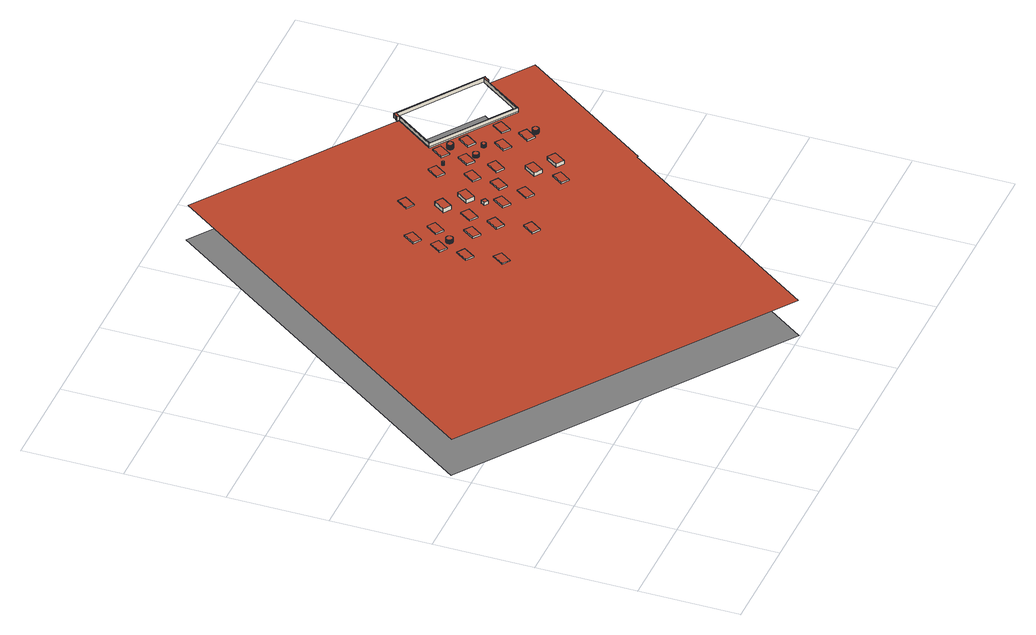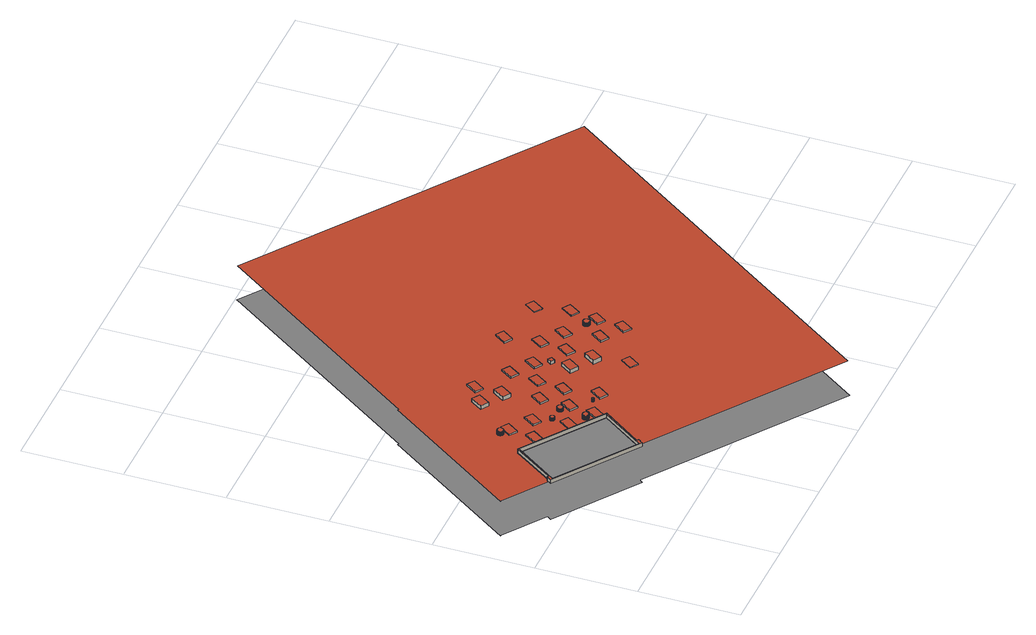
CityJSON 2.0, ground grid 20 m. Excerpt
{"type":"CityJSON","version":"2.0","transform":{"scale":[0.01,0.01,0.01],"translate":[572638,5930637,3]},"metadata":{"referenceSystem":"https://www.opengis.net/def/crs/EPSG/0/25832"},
"CityObjects":{
"building1":{"type":"Building","attributes":{"Grundfläche 2D":"6602.493035","Grundhöhe NN":"3.817"},"children":["building1-1","building1-2","building1-3","building1-4","building1-5","building1-6","building1-7","building1-8","building1-9","building1-10","building1-11","building1-12","building1-13","building1-14","building1-15","building1-16","building1-17","building1-18","building1-19","building1-20","building1-21","building1-22","building1-23","building1-24","building1-25","building1-26","building1-27","building1-28","building1-29","building1-30","building1-31","building1-32","building1-33","building1-34","building1-35","building1-36"],"geometry":[{"type":"MultiSurface","lod":"3","boundaries":[[[0,1,2,3,4,5,6,7,8,9,10,11,12,13,14]],[[15,16,17,18,19,20,21,22,23,24,25,26,27,28,29]],[[30,21,20,31]]],"semantics":{"surfaces":[{"type":"GroundSurface"},{"type":"RoofSurface"},{"type":"WallSurface"}],"values":[0,1,2]}}]},
"building1-1":{"type":"BuildingInstallation","parents":["building1"],"geometry":[{"type":"MultiSurface","lod":"3","boundaries":[[[32,33,34,35]],[[35,34,36,37]],[[32,35,37,38]],[[33,32,38,39]],[[34,33,39,36]]],"semantics":{"surfaces":[{"type":"RoofSurface"},{"type":"WallSurface"}],"values":[0,1,1,1,1]}}]},
"building1-2":{"type":"BuildingInstallation","parents":["building1"],"geometry":[{"type":"MultiSurface","lod":"3","boundaries":[[[40,41,42,43]],[[43,42,44,45]],[[40,43,45,46]],[[41,40,46,47]],[[42,41,47,44]]],"semantics":{"surfaces":[{"type":"RoofSurface"},{"type":"WallSurface"}],"values":[0,1,1,1,1]}}]},
"building1-3":{"type":"BuildingInstallation","parents":["building1"],"geometry":[{"type":"MultiSurface","lod":"3","boundaries":[[[48,49,50,51]],[[51,50,52,53]],[[48,51,53,54]],[[49,48,54,55]],[[50,49,55,52]]],"semantics":{"surfaces":[{"type":"RoofSurface"},{"type":"WallSurface"}],"values":[0,1,1,1,1]}}]},
"building1-4":{"type":"BuildingInstallation","parents":["building1"],"geometry":[{"type":"MultiSurface","lod":"3","boundaries":[[[56,57,58,59,60,61,62,63,64,65,66,67,68,69,70,71,72,73,74,75,76,77,78,79,80,81,82,83,84,85,86,87,88,89,90,91,92,93,94,95,96,97,98,99,100,101,102,103]],[[60,59,104,105]],[[61,60,105,106]],[[56,103,107,108]],[[57,56,108,109]],[[58,57,109,110]],[[59,58,110,104]],[[62,61,106,111]],[[63,62,111,112]],[[64,63,112,113]],[[65,64,113,114]],[[66,65,114,115]],[[67,66,115,116]],[[68,67,116,117]],[[69,68,117,118]],[[70,69,118,119]],[[71,70,119,120]],[[72,71,120,121]],[[73,72,121,122]],[[74,73,122,123]],[[75,74,123,124]],[[76,75,124,125]],[[77,76,125,126]],[[78,77,126,127]],[[79,78,127,128]],[[80,79,128,129]],[[81,80,129,130]],[[82,81,130,131]],[[83,82,131,132]],[[84,83,132,133]],[[85,84,133,134]],[[86,85,134,135]],[[87,86,135,136]],[[88,87,136,137]],[[89,88,137,138]],[[90,89,138,139]],[[91,90,139,140]],[[92,91,140,141]],[[93,92,141,142]],[[94,93,142,143]],[[95,94,143,144]],[[96,95,144,145]],[[97,96,145,146]],[[98,97,146,147]],[[99,98,147,148]],[[100,99,148,149]],[[101,100,149,150]],[[102,101,150,151]],[[103,102,151,107]]],"semantics":{"surfaces":[{"type":"RoofSurface"},{"type":"WallSurface"}],"values":[0,1,1,1,1,1,1,1,1,1,1,1,1,1,1,1,1,1,1,1,1,1,1,1,1,1,1,1,1,1,1,1,1,1,1,1,1,1,1,1,1,1,1,1,1,1,1,1,1]}}]},
"building1-5":{"type":"BuildingInstallation","parents":["building1"],"geometry":[{"type":"MultiSurface","lod":"3","boundaries":[[[152,153,154,155]],[[155,154,156,157]],[[157,158,152,155]],[[158,159,153,152]],[[154,153,159,156]]],"semantics":{"surfaces":[{"type":"RoofSurface"},{"type":"WallSurface"}],"values":[0,1,1,1,1]}}]},
"building1-6":{"type":"BuildingInstallation","parents":["building1"],"geometry":[{"type":"MultiSurface","lod":"3","boundaries":[[[160,161,162,163]],[[163,162,164,165]],[[160,163,165,166]],[[161,160,166,167]],[[162,161,167,164]]],"semantics":{"surfaces":[{"type":"RoofSurface"},{"type":"WallSurface"}],"values":[0,1,1,1,1]}}]},
"building1-7":{"type":"BuildingInstallation","parents":["building1"],"geometry":[{"type":"MultiSurface","lod":"3","boundaries":[[[168,169,170,171]],[[171,170,172,173]],[[168,171,173,174]],[[169,168,174,175]],[[170,169,175,172]]],"semantics":{"surfaces":[{"type":"RoofSurface"},{"type":"WallSurface"}],"values":[0,1,1,1,1]}}]},
"building1-8":{"type":"BuildingInstallation","parents":["building1"],"geometry":[{"type":"MultiSurface","lod":"3","boundaries":[[[176,177,178,179]],[[179,178,180,181]],[[176,179,181,182]],[[177,176,182,183]],[[178,177,183,180]]],"semantics":{"surfaces":[{"type":"RoofSurface"},{"type":"WallSurface"}],"values":[0,1,1,1,1]}}]},
"building1-9":{"type":"BuildingInstallation","parents":["building1"],"geometry":[{"type":"MultiSurface","lod":"3","boundaries":[[[184,185,186,187]],[[188,189,187,186]],[[184,187,189,190]],[[185,184,190,191]],[[186,185,191,188]]],"semantics":{"surfaces":[{"type":"RoofSurface"},{"type":"WallSurface"}],"values":[0,1,1,1,1]}}]},
"building1-10":{"type":"BuildingInstallation","parents":["building1"],"geometry":[{"type":"MultiSurface","lod":"3","boundaries":[[[192,193,194,195]],[[195,194,196,197]],[[192,195,197,198]],[[193,192,198,199]],[[194,193,199,196]]],"semantics":{"surfaces":[{"type":"RoofSurface"},{"type":"WallSurface"}],"values":[0,1,1,1,1]}}]},
"building1-11":{"type":"BuildingInstallation","parents":["building1"],"geometry":[{"type":"MultiSurface","lod":"3","boundaries":[[[200,201,202,203]],[[203,202,204,205]],[[200,203,205,206]],[[201,200,206,207]],[[202,201,207,204]]],"semantics":{"surfaces":[{"type":"RoofSurface"},{"type":"WallSurface"}],"values":[0,1,1,1,1]}}]},
"building1-12":{"type":"BuildingInstallation","parents":["building1"],"geometry":[{"type":"MultiSurface","lod":"3","boundaries":[[[208,209,210,211]],[[211,210,212,213]],[[208,211,213,214]],[[209,208,214,215]],[[210,209,215,212]]],"semantics":{"surfaces":[{"type":"RoofSurface"},{"type":"WallSurface"}],"values":[0,1,1,1,1]}}]},
"building1-13":{"type":"BuildingInstallation","parents":["building1"],"geometry":[{"type":"MultiSurface","lod":"3","boundaries":[[[216,217,218,219]],[[219,218,220,221]],[[216,219,221,222]],[[217,216,222,223]],[[218,217,223,220]]],"semantics":{"surfaces":[{"type":"RoofSurface"},{"type":"WallSurface"}],"values":[0,1,1,1,1]}}]},
"building1-14":{"type":"BuildingInstallation","parents":["building1"],"geometry":[{"type":"MultiSurface","lod":"3","boundaries":[[[224,225,226,227]],[[227,226,228,229]],[[224,227,229,230]],[[225,224,230,231]],[[226,225,231,228]]],"semantics":{"surfaces":[{"type":"RoofSurface"},{"type":"WallSurface"}],"values":[0,1,1,1,1]}}]},
"building1-15":{"type":"BuildingInstallation","parents":["building1"],"geometry":[{"type":"MultiSurface","lod":"3","boundaries":[[[232,233,234,235]],[[235,234,236,237]],[[232,235,237,238]],[[238,239,233,232]],[[234,233,239,236]]],"semantics":{"surfaces":[{"type":"RoofSurface"},{"type":"WallSurface"}],"values":[0,1,1,1,1]}}]},
"building1-16":{"type":"BuildingInstallation","parents":["building1"],"geometry":[{"type":"MultiSurface","lod":"3","boundaries":[[[240,241,242,243]],[[243,242,244,245]],[[240,243,245,246]],[[241,240,246,247]],[[242,241,247,244]]],"semantics":{"surfaces":[{"type":"RoofSurface"},{"type":"WallSurface"}],"values":[0,1,1,1,1]}}]},
"building1-17":{"type":"BuildingInstallation","parents":["building1"],"geometry":[{"type":"MultiSurface","lod":"3","boundaries":[[[248,249,250,251]],[[251,250,252,253]],[[248,251,253,254]],[[249,248,254,255]],[[250,249,255,252]]],"semantics":{"surfaces":[{"type":"RoofSurface"},{"type":"WallSurface"}],"values":[0,1,1,1,1]}}]},
"building1-18":{"type":"BuildingInstallation","parents":["building1"],"geometry":[{"type":"MultiSurface","lod":"3","boundaries":[[[256,257,258,259]],[[259,258,260,261]],[[256,259,261,262]],[[257,256,262,263]],[[258,257,263,260]]],"semantics":{"surfaces":[{"type":"RoofSurface"},{"type":"WallSurface"}],"values":[0,1,1,1,1]}}]},
"building1-19":{"type":"BuildingInstallation","parents":["building1"],"geometry":[{"type":"MultiSurface","lod":"3","boundaries":[[[264,265,266,267]],[[267,266,268,269]],[[264,267,269,270]],[[265,264,270,271]],[[266,265,271,268]]],"semantics":{"surfaces":[{"type":"RoofSurface"},{"type":"WallSurface"}],"values":[0,1,1,1,1]}}]},
"building1-20":{"type":"BuildingInstallation","parents":["building1"],"geometry":[{"type":"MultiSurface","lod":"3","boundaries":[[[272,273,274,275]],[[275,274,276,277]],[[272,275,277,278]],[[273,272,278,279]],[[274,273,279,276]]],"semantics":{"surfaces":[{"type":"RoofSurface"},{"type":"WallSurface"}],"values":[0,1,1,1,1]}}]},
"building1-21":{"type":"BuildingInstallation","parents":["building1"],"geometry":[{"type":"MultiSurface","lod":"3","boundaries":[[[280,281,282,283]],[[283,282,284,285]],[[280,283,285,286]],[[281,280,286,287]],[[282,281,287,284]]],"semantics":{"surfaces":[{"type":"RoofSurface"},{"type":"WallSurface"}],"values":[0,1,1,1,1]}}]},
"building1-22":{"type":"BuildingInstallation","parents":["building1"],"geometry":[{"type":"MultiSurface","lod":"3","boundaries":[[[288,289,290,291]],[[291,290,292,293]],[[288,291,293,294]],[[289,288,294,295]],[[290,289,295,292]]],"semantics":{"surfaces":[{"type":"RoofSurface"},{"type":"WallSurface"}],"values":[0,1,1,1,1]}}]},
"building1-23":{"type":"BuildingInstallation","parents":["building1"],"geometry":[{"type":"MultiSurface","lod":"3","boundaries":[[[296,297,298,299,300,301,302,303,304,305,306,307,308,309,310,311,312,313,314,315,316,317,318,319,320,321,322,323,324,325,326,327,328,329,330,331]],[[332,333,311,310]],[[333,334,312,311]],[[334,335,313,312]],[[335,336,314,313]],[[337,338,299,298]],[[338,339,300,299]],[[339,340,301,300]],[[340,341,302,301]],[[341,342,303,302]],[[342,343,304,303]],[[343,344,305,304]],[[344,345,306,305]],[[345,346,307,306]],[[346,347,308,307]],[[309,308,347,348]],[[310,309,348,332]],[[349,337,298,297]],[[336,350,315,314]],[[350,351,316,315]],[[351,352,317,316]],[[352,353,318,317]],[[353,354,319,318]],[[354,355,320,319]],[[355,356,321,320]],[[356,357,322,321]],[[357,358,323,322]],[[324,323,358,359]],[[325,324,359,360]],[[360,361,326,325]],[[361,362,327,326]],[[362,363,328,327]],[[363,364,329,328]],[[364,365,330,329]],[[365,366,331,330]],[[366,367,296,331]],[[367,349,297,296]]],"semantics":{"surfaces":[{"type":"RoofSurface"},{"type":"WallSurface"}],"values":[0,1,1,1,1,1,1,1,1,1,1,1,1,1,1,1,1,1,1,1,1,1,1,1,1,1,1,1,1,1,1,1,1,1,1,1,1]}}]},
"building1-24":{"type":"BuildingInstallation","parents":["building1"],"geometry":[{"type":"MultiSurface","lod":"3","boundaries":[[[368,369,370,371]],[[372,373,369,368]],[[373,374,370,369]],[[374,375,371,370]],[[375,372,368,371]]],"semantics":{"surfaces":[{"type":"RoofSurface"},{"type":"WallSurface"}],"values":[0,1,1,1,1]}}]},
"building1-25":{"type":"BuildingInstallation","parents":["building1"],"geometry":[{"type":"MultiSurface","lod":"3","boundaries":[[[376,377,378,379]],[[379,378,380,381]],[[376,379,381,382]],[[377,376,382,383]],[[378,377,383,380]]],"semantics":{"surfaces":[{"type":"RoofSurface"},{"type":"WallSurface"}],"values":[0,1,1,1,1]}}]},
"building1-26":{"type":"BuildingInstallation","parents":["building1"],"geometry":[{"type":"MultiSurface","lod":"3","boundaries":[[[384,385,386,387,388,389,390,391,392,393,394,395,396,397,398,399,400,401,402,403,404,405,406,407,408,409,410,411,412,413,414,415,416,417,418,419,420,421,422,423,424,425,426,427,428,429,430,431]],[[387,386,432,433]],[[388,387,433,434]],[[431,430,435,436]],[[384,431,436,437]],[[385,384,437,438]],[[386,385,438,432]],[[389,388,434,439]],[[390,389,439,440]],[[391,390,440,441]],[[392,391,441,442]],[[393,392,442,443]],[[394,393,443,444]],[[395,394,444,445]],[[396,395,445,446]],[[397,396,446,447]],[[398,397,447,448]],[[399,398,448,449]],[[400,399,449,450]],[[401,400,450,451]],[[402,401,451,452]],[[403,402,452,453]],[[404,403,453,454]],[[405,404,454,455]],[[406,405,455,456]],[[407,406,456,457]],[[408,407,457,458]],[[409,408,458,459]],[[410,409,459,460]],[[411,410,460,461]],[[412,411,461,462]],[[413,412,462,463]],[[414,413,463,464]],[[415,414,464,465]],[[416,415,465,466]],[[417,416,466,467]],[[418,417,467,468]],[[419,418,468,469]],[[420,419,469,470]],[[421,420,470,471]],[[422,421,471,472]],[[423,422,472,473]],[[424,423,473,474]],[[425,424,474,475]],[[426,425,475,476]],[[427,426,476,477]],[[428,427,477,478]],[[429,428,478,479]],[[430,429,479,435]]],"semantics":{"surfaces":[{"type":"RoofSurface"},{"type":"WallSurface"}],"values":[0,1,1,1,1,1,1,1,1,1,1,1,1,1,1,1,1,1,1,1,1,1,1,1,1,1,1,1,1,1,1,1,1,1,1,1,1,1,1,1,1,1,1,1,1,1,1,1,1]}}]},
"building1-27":{"type":"BuildingInstallation","parents":["building1"],"geometry":[{"type":"MultiSurface","lod":"3","boundaries":[[[480,481,482,483]],[[484,485,481,480]],[[482,481,485,486]],[[486,487,483,482]],[[487,484,480,483]]],"semantics":{"surfaces":[{"type":"RoofSurface"},{"type":"WallSurface"}],"values":[0,1,1,1,1]}}]},
"building1-28":{"type":"BuildingInstallation","parents":["building1"],"geometry":[{"type":"MultiSurface","lod":"3","boundaries":[[[488,489,490,491,492,493,494,495,496,497,498,499,500,501,502,503,504,505,506,507,508,509,510,511,512,513,514,515,516,517,518,519,520,521,522,523,524,525,526,527,528,529,530,531,532,533,534,535]],[[536,537,497,496]],[[537,538,498,497]],[[539,540,493,492]],[[540,541,494,493]],[[541,542,495,494]],[[542,536,496,495]],[[538,543,499,498]],[[543,544,500,499]],[[544,545,501,500]],[[545,546,502,501]],[[546,547,503,502]],[[547,548,504,503]],[[548,549,505,504]],[[549,550,506,505]],[[550,551,507,506]],[[551,552,508,507]],[[552,553,509,508]],[[553,554,510,509]],[[554,555,511,510]],[[555,556,512,511]],[[556,557,513,512]],[[557,558,514,513]],[[558,559,515,514]],[[559,560,516,515]],[[560,561,517,516]],[[561,562,518,517]],[[562,563,519,518]],[[563,564,520,519]],[[521,520,564,565]],[[565,566,522,521]],[[566,567,523,522]],[[567,568,524,523]],[[568,569,525,524]],[[569,570,526,525]],[[570,571,527,526]],[[571,572,528,527]],[[572,573,529,528]],[[573,574,530,529]],[[574,575,531,530]],[[575,576,532,531]],[[576,577,533,532]],[[577,578,534,533]],[[535,534,578,579]],[[579,580,488,535]],[[580,581,489,488]],[[581,582,490,489]],[[582,583,491,490]],[[583,539,492,491]]],"semantics":{"surfaces":[{"type":"RoofSurface"},{"type":"WallSurface"}],"values":[0,1,1,1,1,1,1,1,1,1,1,1,1,1,1,1,1,1,1,1,1,1,1,1,1,1,1,1,1,1,1,1,1,1,1,1,1,1,1,1,1,1,1,1,1,1,1,1,1]}}]},
"building1-29":{"type":"BuildingInstallation","parents":["building1"],"geometry":[{"type":"MultiSurface","lod":"3","boundaries":[[[584,585,586,587,588,589,590,591,592,593,594,595,596,597,598,599,600,601,602,603,604,605,606,607,608,609,610,611,612,613,614,615,616,617,618,619,620,621,622,623,624,625,626,627,628,629,630,631]],[[589,588,632,633]],[[590,589,633,634]],[[591,590,634,635]],[[585,584,636,637]],[[586,585,637,638]],[[587,586,638,639]],[[588,587,639,632]],[[592,591,635,640]],[[593,592,640,641]],[[594,593,641,642]],[[595,594,642,643]],[[596,595,643,644]],[[597,596,644,645]],[[598,597,645,646]],[[599,598,646,647]],[[600,599,647,648]],[[601,600,648,649]],[[602,601,649,650]],[[603,602,650,651]],[[604,603,651,652]],[[605,604,652,653]],[[606,605,653,654]],[[607,606,654,655]],[[608,607,655,656]],[[609,608,656,657]],[[610,609,657,658]],[[611,610,658,659]],[[612,611,659,660]],[[613,612,660,661]],[[614,613,661,662]],[[615,614,662,663]],[[616,615,663,664]],[[617,616,664,665]],[[618,617,665,666]],[[619,618,666,667]],[[620,619,667,668]],[[621,620,668,669]],[[622,621,669,670]],[[623,622,670,671]],[[624,623,671,672]],[[625,624,672,673]],[[626,625,673,674]],[[627,626,674,675]],[[628,627,675,676]],[[629,628,676,677]],[[630,629,677,678]],[[631,630,678,679]],[[584,631,679,636]]],"semantics":{"surfaces":[{"type":"RoofSurface"},{"type":"WallSurface"}],"values":[0,1,1,1,1,1,1,1,1,1,1,1,1,1,1,1,1,1,1,1,1,1,1,1,1,1,1,1,1,1,1,1,1,1,1,1,1,1,1,1,1,1,1,1,1,1,1,1,1]}}]},
"building1-30":{"type":"BuildingInstallation","parents":["building1"],"geometry":[{"type":"MultiSurface","lod":"3","boundaries":[[[680,681,682,683]],[[683,682,684,685]],[[680,683,685,686]],[[681,680,686,687]],[[682,681,687,684]]],"semantics":{"surfaces":[{"type":"RoofSurface"},{"type":"WallSurface"}],"values":[0,1,1,1,1]}}]},
"building1-31":{"type":"BuildingInstallation","parents":["building1"],"geometry":[{"type":"MultiSurface","lod":"3","boundaries":[[[688,689,690,691]],[[691,690,692,693]],[[688,691,693,694]],[[689,688,694,695]],[[690,689,695,692]]],"semantics":{"surfaces":[{"type":"RoofSurface"},{"type":"WallSurface"}],"values":[0,1,1,1,1]}}]},
"building1-32":{"type":"BuildingInstallation","parents":["building1"],"geometry":[{"type":"MultiSurface","lod":"3","boundaries":[[[696,697,698,699]],[[700,701,697,696]],[[701,702,698,697]],[[702,703,699,698]],[[703,700,696,699]]],"semantics":{"surfaces":[{"type":"RoofSurface"},{"type":"WallSurface"}],"values":[0,1,1,1,1]}}]},
"building1-33":{"type":"BuildingInstallation","parents":["building1"],"geometry":[{"type":"MultiSurface","lod":"3","boundaries":[[[704,705,706,707]],[[708,709,704,707]],[[30,31,706,705]]],"semantics":{"surfaces":[{"type":"RoofSurface"},{"type":"WallSurface"}],"values":[0,1,1]}}]},
"building1-34":{"type":"BuildingInstallation","parents":["building1"],"geometry":[{"type":"MultiSurface","lod":"3","boundaries":[[[710,711,712,713,714,715,716,717,718,719,720,721,722,723,724,725,726,727,728,729,730,731,732,733,734,735,736,737,738,739,740,741,742,743,744,745,746,747,748,749,750,751,752,753,754,755,756,757]],[[723,722,758,759]],[[724,723,759,760]],[[725,724,760,761]],[[726,725,761,762]],[[721,720,763,764]],[[722,721,764,758]],[[727,726,762,765]],[[728,727,765,766]],[[729,728,766,767]],[[730,729,767,768]],[[731,730,768,769]],[[732,731,769,770]],[[733,732,770,771]],[[734,733,771,772]],[[735,734,772,773]],[[736,735,773,774]],[[737,736,774,775]],[[738,737,775,776]],[[739,738,776,777]],[[740,739,777,778]],[[741,740,778,779]],[[742,741,779,780]],[[743,742,780,781]],[[744,743,781,782]],[[745,744,782,783]],[[746,745,783,784]],[[747,746,784,785]],[[748,747,785,786]],[[749,748,786,787]],[[750,749,787,788]],[[751,750,788,789]],[[752,751,789,790]],[[753,752,790,791]],[[754,753,791,792]],[[755,754,792,793]],[[756,755,793,794]],[[757,756,794,795]],[[710,757,795,796]],[[711,710,796,797]],[[712,711,797,798]],[[713,712,798,799]],[[714,713,799,800]],[[715,714,800,801]],[[716,715,801,802]],[[717,716,802,803]],[[718,717,803,804]],[[719,718,804,805]],[[720,719,805,763]]],"semantics":{"surfaces":[{"type":"RoofSurface"},{"type":"WallSurface"}],"values":[0,1,1,1,1,1,1,1,1,1,1,1,1,1,1,1,1,1,1,1,1,1,1,1,1,1,1,1,1,1,1,1,1,1,1,1,1,1,1,1,1,1,1,1,1,1,1,1,1]}}]},
"building1-35":{"type":"BuildingInstallation","parents":["building1"],"geometry":[{"type":"MultiSurface","lod":"3","boundaries":[[[806,807,808,809]],[[809,808,810,811]],[[806,809,811,812]],[[807,806,812,813]],[[808,807,813,810]]],"semantics":{"surfaces":[{"type":"RoofSurface"},{"type":"WallSurface"}],"values":[0,1,1,1,1]}}]},
"building1-36":{"type":"BuildingInstallation","parents":["building1"],"geometry":[{"type":"MultiSurface","lod":"3","boundaries":[[[814,815,816,817,818,819,820,821,822,705,704,823,824,707,706,825]],[[826,827,818,817]],[[819,818,827,828]],[[828,829,820,819]],[[829,830,821,820]],[[830,831,822,821]],[[831,30,705,822]],[[709,832,823,704]],[[824,823,832,833,834,835]],[[835,708,707,824]],[[31,836,825,706]],[[837,838,814,825,836]],[[839,816,815,814,838,840,841,842]],[[839,826,817,816]]],"semantics":{"surfaces":[{"type":"RoofSurface"},{"type":"WallSurface"}],"values":[0,1,1,1,1,1,1,1,1,1,1,1,1,1]}}]}
},
"vertices":[
[10502,7728,82],[10458,7666,82],[11303,7074,82],[11310,7068,82],[9381,4335,82],[9358,4351,82],[6324,53,82],[6313,36,82],[100,4411,82],[86,4421,82],[5062,11476,82],[8821,8831,82],[8828,8827,82],[8871,8896,82],[10514,7745,82],[11310,7068,866],[11303,7074,866],[10458,7666,866],[10443,7644,866],[10413,7666,866],[9844,6845,866],[8257,7970,866],[8830,8775,866],[8796,8799,866],[8807,8812,866],[5070,11438,866],[123,4429,866],[6324,53,866],[9358,4351,866],[9381,4335,866],[8257,7970,890],[9844,6845,890],
[5583,5699,886],[5427,5470,886],[5575,5370,886],[5731,5599,886],[5575,5370,866],[5731,5599,866],[5583,5699,866],[5427,5470,866],
[5455,6362,891],[5299,6133,891],[5446,6033,891],[5603,6262,891],[5446,6033,866],[5603,6262,866],[5455,6362,866],[5299,6133,866],
[5522,6898,891],[5366,6669,891],[5514,6568,891],[5670,6798,891],[5514,6568,866],[5670,6798,866],[5522,6898,866],[5366,6669,866],
[5767,6556,948],[5773,6561,948],[5779,6566,948],[5784,6571,948],[5788,6577,948],[5792,6584,948],[5795,6592,948],[5797,6600,948],[5798,6608,948],[5798,6618,948],[5797,6627,948],[5794,6636,948],[5790,6644,948],[5785,6652,948],[5779,6659,948],[5772,6665,948],[5765,6670,948],[5758,6673,948],[5750,6675,948],[5743,6677,948],[5736,6678,948],[5728,6678,948],[5720,6677,948],[5712,6674,948],[5704,6671,948],[5696,6666,948],[5689,6660,948],[5682,6654,948],[5677,6646,948],[5673,6638,948],[5670,6629,948],[5668,6620,948],[5668,6612,948],[5668,6603,948],[5670,6596,948],[5672,6589,948],[5675,6582,948],[5679,6576,948],[5684,6569,948],[5690,6563,948],[5697,6558,948],[5705,6553,948],[5714,6550,948],[5723,6548,948],[5732,6547,948],[5742,6547,948],[5751,6549,948],[5759,6552,948],[5784,6571,866],[5788,6577,866],[5792,6584,866],[5759,6552,866],[5767,6556,866],[5773,6561,866],[5779,6566,866],[5795,6592,866],[5797,6600,866],[5798,6608,866],[5798,6618,866],[5797,6627,866],[5794,6636,866],[5790,6644,866],[5785,6652,866],[5779,6659,866],[5772,6665,866],[5765,6670,866],[5758,6673,866],[5750,6675,866],[5743,6677,866],[5736,6678,866],[5728,6678,866],[5720,6677,866],[5712,6674,866],[5704,6671,866],[5696,6666,866],[5689,6660,866],[5682,6654,866],[5677,6646,866],[5673,6638,866],[5670,6629,866],[5668,6620,866],[5668,6612,866],[5668,6603,866],[5670,6596,866],[5672,6589,866],[5675,6582,866],[5679,6576,866],[5684,6569,866],[5690,6563,866],[5697,6558,866],[5705,6553,866],[5714,6550,866],[5723,6548,866],[5732,6547,866],[5742,6547,866],[5751,6549,866],
[5587,7433,898],[5431,7204,898],[5579,7103,898],[5735,7332,898],[5579,7103,866],[5735,7332,866],[5587,7433,866],[5431,7204,866],
[6127,6482,898],[5971,6253,898],[6119,6152,898],[6275,6381,898],[6119,6152,866],[6275,6381,866],[6127,6482,866],[5971,6253,866],
[6000,7149,898],[5844,6920,898],[5992,6819,898],[6148,7048,898],[5992,6819,866],[6148,7048,866],[6000,7149,866],[5844,6920,866],
[6649,5520,898],[6493,5291,898],[6641,5190,898],[6797,5420,898],[6641,5190,866],[6797,5420,866],[6649,5520,866],[6493,5291,866],
[6541,6185,898],[6385,5956,898],[6533,5855,898],[6689,6084,898],[6533,5855,866],[6689,6084,866],[6541,6185,866],[6385,5956,866],
[6602,6721,898],[6446,6491,898],[6594,6391,898],[6750,6620,898],[6594,6391,866],[6750,6620,866],[6602,6721,866],[6446,6491,866],
[6670,7259,951],[6515,7030,951],[6662,6930,951],[6818,7159,951],[6662,6930,866],[6818,7159,866],[6670,7259,866],[6515,7030,866],
[6540,7929,886],[6384,7700,886],[6532,7599,886],[6688,7828,886],[6532,7599,866],[6688,7828,866],[6540,7929,866],[6384,7700,866],
[7051,6364,937],[7102,6437,937],[7031,6485,937],[6981,6412,937],[7031,6485,866],[6981,6412,866],[7051,6364,866],[7102,6437,866],
[7188,6303,898],[7032,6074,898],[7180,5973,898],[7336,6203,898],[7180,5973,866],[7336,6203,866],[7188,6303,866],[7032,6074,866],
[7081,6968,951],[6926,6739,951],[7073,6638,951],[7229,6867,951],[7073,6638,866],[7229,6867,866],[7081,6968,866],[6926,6739,866],
[7608,6006,898],[7453,5777,898],[7600,5677,898],[7756,5906,898],[7600,5677,866],[7756,5906,866],[7608,6006,866],[7453,5777,866],
[7668,6555,898],[7512,6326,898],[7660,6225,898],[7816,6454,898],[7660,6225,866],[7816,6454,866],[7668,6555,866],[7512,6326,866],
[7730,7090,898],[7574,6861,898],[7722,6760,898],[7878,6989,898],[7722,6760,866],[7878,6989,866],[7730,7090,866],[7574,6861,866],
[8252,5567,898],[8096,5338,898],[8244,5237,898],[8400,5466,898],[8244,5237,866],[8400,5466,866],[8252,5567,866],[8096,5338,866],
[7624,7751,898],[7469,7522,898],[7617,7421,898],[7772,7650,898],[7617,7421,866],[7772,7650,866],[7624,7751,866],[7469,7522,866],
[8290,6112,951],[8134,5883,951],[8282,5782,951],[8438,6011,951],[8282,5782,866],[8438,6011,866],[8290,6112,866],[8134,5883,866],
[8151,6793,898],[7995,6564,898],[8143,6463,898],[8299,6692,898],[8143,6463,866],[8299,6692,866],[8151,6793,866],[7995,6564,866],
[7880,7532,934],[7885,7534,934],[7890,7537,934],[7893,7541,934],[7895,7546,934],[7896,7549,934],[7897,7552,934],[7897,7555,934],[7896,7558,934],[7895,7561,934],[7894,7564,934],[7892,7566,934],[7890,7569,934],[7886,7572,934],[7881,7574,934],[7876,7575,934],[7871,7575,934],[7868,7574,934],[7865,7573,934],[7862,7571,934],[7860,7569,934],[7858,7567,934],[7856,7564,934],[7855,7562,934],[7854,7559,934],[7853,7553,934],[7853,7548,934],[7855,7544,934],[7858,7539,934],[7860,7537,934],[7863,7535,934],[7865,7533,934],[7868,7532,934],[7871,7532,934],[7874,7531,934],[7878,7531,934],[7881,7574,866],[7876,7575,866],[7871,7575,866],[7868,7574,866],[7865,7573,866],[7890,7537,866],[7893,7541,866],[7895,7546,866],[7896,7549,866],[7897,7552,866],[7897,7555,866],[7896,7558,866],[7895,7561,866],[7894,7564,866],[7892,7566,866],[7890,7569,866],[7886,7572,866],[7885,7534,866],[7862,7571,866],[7860,7569,866],[7858,7567,866],[7856,7564,866],[7855,7562,866],[7854,7559,866],[7853,7553,866],[7853,7548,866],[7855,7544,866],[7858,7539,866],[7860,7537,866],[7863,7535,866],[7865,7533,866],[7868,7532,866],[7871,7532,866],[7874,7531,866],[7878,7531,866],[7880,7532,866],
[8154,7043,898],[8310,7272,898],[8162,7373,898],[8006,7144,898],[8154,7043,866],[8310,7272,866],[8162,7373,866],[8006,7144,866],
[8686,5834,951],[8530,5605,951],[8678,5505,951],[8834,5734,951],[8678,5505,866],[8834,5734,866],[8686,5834,866],[8530,5605,866],
[8371,7045,934],[8376,7050,934],[8381,7055,934],[8384,7061,934],[8388,7067,934],[8390,7074,934],[8392,7082,934],[8393,7090,934],[8392,7099,934],[8390,7107,934],[8388,7115,934],[8383,7123,934],[8378,7130,934],[8372,7136,934],[8366,7141,934],[8359,7145,934],[8352,7148,934],[8345,7150,934],[8339,7151,934],[8332,7152,934],[8325,7151,934],[8317,7150,934],[8310,7147,934],[8302,7144,934],[8295,7139,934],[8289,7134,934],[8283,7127,934],[8278,7120,934],[8275,7112,934],[8272,7104,934],[8271,7096,934],[8271,7088,934],[8272,7080,934],[8274,7073,934],[8276,7067,934],[8279,7061,934],[8283,7055,934],[8288,7049,934],[8294,7044,934],[8301,7039,934],[8308,7035,934],[8317,7032,934],[8325,7031,934],[8334,7030,934],[8342,7031,934],[8351,7033,934],[8358,7036,934],[8365,7040,934],[8381,7055,866],[8384,7061,866],[8388,7067,866],[8358,7036,866],[8365,7040,866],[8371,7045,866],[8376,7050,866],[8390,7074,866],[8392,7082,866],[8393,7090,866],[8392,7099,866],[8390,7107,866],[8388,7115,866],[8383,7123,866],[8378,7130,866],[8372,7136,866],[8366,7141,866],[8359,7145,866],[8352,7148,866],[8345,7150,866],[8339,7151,866],[8332,7152,866],[8325,7151,866],[8317,7150,866],[8310,7147,866],[8302,7144,866],[8295,7139,866],[8289,7134,866],[8283,7127,866],[8278,7120,866],[8275,7112,866],[8272,7104,866],[8271,7096,866],[8271,7088,866],[8272,7080,866],[8274,7073,866],[8276,7067,866],[8279,7061,866],[8283,7055,866],[8288,7049,866],[8294,7044,866],[8301,7039,866],[8308,7035,866],[8317,7032,866],[8325,7031,866],[8334,7030,866],[8342,7031,866],[8351,7033,866],
[8206,7555,898],[8362,7784,898],[8214,7885,898],[8058,7656,898],[8206,7555,866],[8362,7784,866],[8214,7885,866],[8058,7656,866],
[8394,7557,966],[8402,7556,966],[8411,7557,966],[8419,7558,966],[8426,7561,966],[8433,7565,966],[8439,7569,966],[8445,7574,966],[8449,7579,966],[8453,7584,966],[8456,7591,966],[8459,7598,966],[8461,7605,966],[8461,7613,966],[8461,7621,966],[8460,7630,966],[8457,7638,966],[8453,7646,966],[8449,7653,966],[8443,7659,966],[8437,7664,966],[8430,7668,966],[8423,7671,966],[8417,7674,966],[8410,7675,966],[8404,7675,966],[8396,7675,966],[8389,7674,966],[8382,7672,966],[8374,7669,966],[8367,7664,966],[8361,7659,966],[8355,7653,966],[8350,7645,966],[8346,7638,966],[8344,7630,966],[8343,7622,966],[8342,7614,966],[8343,7607,966],[8344,7600,966],[8346,7593,966],[8349,7587,966],[8353,7581,966],[8358,7575,966],[8363,7570,966],[8370,7565,966],[8377,7561,966],[8385,7558,966],[8449,7579,866],[8453,7584,866],[8456,7591,866],[8426,7561,866],[8433,7565,866],[8439,7569,866],[8445,7574,866],[8459,7598,866],[8461,7605,866],[8461,7613,866],[8461,7621,866],[8460,7630,866],[8457,7638,866],[8453,7646,866],[8449,7653,866],[8443,7659,866],[8437,7664,866],[8430,7668,866],[8423,7671,866],[8417,7674,866],[8410,7675,866],[8404,7675,866],[8396,7675,866],[8389,7674,866],[8382,7672,866],[8374,7669,866],[8367,7664,866],[8361,7659,866],[8355,7653,866],[8350,7645,866],[8346,7638,866],[8344,7630,866],[8343,7622,866],[8342,7614,866],[8343,7607,866],[8344,7600,866],[8346,7593,866],[8349,7587,866],[8353,7581,866],[8358,7575,866],[8363,7570,866],[8370,7565,866],[8377,7561,866],[8385,7558,866],[8394,7557,866],[8402,7556,866],[8411,7557,866],[8419,7558,866],
[8673,7021,934],[8679,7023,934],[8683,7026,934],[8688,7029,934],[8691,7032,934],[8694,7036,934],[8697,7041,934],[8700,7046,934],[8701,7051,934],[8703,7057,934],[8703,7063,934],[8702,7069,934],[8701,7075,934],[8699,7081,934],[8695,7087,934],[8692,7092,934],[8688,7096,934],[8683,7099,934],[8678,7102,934],[8673,7104,934],[8669,7105,934],[8664,7106,934],[8658,7106,934],[8653,7106,934],[8647,7105,934],[8642,7103,934],[8636,7100,934],[8631,7097,934],[8627,7092,934],[8622,7087,934],[8619,7082,934],[8617,7076,934],[8616,7070,934],[8615,7065,934],[8615,7059,934],[8616,7054,934],[8617,7049,934],[8619,7045,934],[8621,7040,934],[8624,7036,934],[8628,7031,934],[8632,7027,934],[8637,7024,934],[8643,7021,934],[8649,7019,934],[8655,7018,934],[8662,7018,934],[8668,7019,934],[8691,7032,866],[8694,7036,866],[8697,7041,866],[8700,7046,866],[8673,7021,866],[8679,7023,866],[8683,7026,866],[8688,7029,866],[8701,7051,866],[8703,7057,866],[8703,7063,866],[8702,7069,866],[8701,7075,866],[8699,7081,866],[8695,7087,866],[8692,7092,866],[8688,7096,866],[8683,7099,866],[8678,7102,866],[8673,7104,866],[8669,7105,866],[8664,7106,866],[8658,7106,866],[8653,7106,866],[8647,7105,866],[8642,7103,866],[8636,7100,866],[8631,7097,866],[8627,7092,866],[8622,7087,866],[8619,7082,866],[8617,7076,866],[8616,7070,866],[8615,7065,866],[8615,7059,866],[8616,7054,866],[8617,7049,866],[8619,7045,866],[8621,7040,866],[8624,7036,866],[8628,7031,866],[8632,7027,866],[8637,7024,866],[8643,7021,866],[8649,7019,866],[8655,7018,866],[8662,7018,866],[8668,7019,866],
[8814,6908,898],[8658,6679,898],[8806,6578,898],[8962,6808,898],[8806,6578,866],[8962,6808,866],[8814,6908,866],[8658,6679,866],
[8687,7554,898],[8531,7325,898],[8679,7224,898],[8835,7453,898],[8679,7224,866],[8835,7453,866],[8687,7554,866],[8531,7325,866],
[9235,6277,898],[9391,6506,898],[9243,6607,898],[9087,6377,898],[9235,6277,866],[9391,6506,866],[9243,6607,866],[9087,6377,866],
[8279,7969,975],[8257,7970,975],[9844,6845,975],[9839,6867,975],[9839,6867,890],[8279,7969,890],
[9347,6298,954],[9352,6291,954],[9359,6286,954],[9366,6281,954],[9374,6277,954],[9382,6275,954],[9391,6273,954],[9399,6273,954],[9408,6274,954],[9415,6276,954],[9422,6279,954],[9429,6282,954],[9434,6286,954],[9439,6291,954],[9444,6296,954],[9448,6303,954],[9452,6310,954],[9455,6317,954],[9456,6326,954],[9457,6334,954],[9456,6343,954],[9454,6352,954],[9451,6360,954],[9447,6367,954],[9442,6374,954],[9437,6379,954],[9431,6384,954],[9424,6388,954],[9418,6391,954],[9412,6393,954],[9405,6394,954],[9397,6395,954],[9389,6395,954],[9381,6393,954],[9373,6390,954],[9365,6387,954],[9358,6382,954],[9352,6376,954],[9346,6369,954],[9342,6362,954],[9338,6354,954],[9336,6346,954],[9335,6339,954],[9335,6332,954],[9336,6325,954],[9337,6318,954],[9340,6311,954],[9343,6304,954],[9434,6286,866],[9439,6291,866],[9444,6296,866],[9448,6303,866],[9452,6310,866],[9422,6279,866],[9429,6282,866],[9455,6317,866],[9456,6326,866],[9457,6334,866],[9456,6343,866],[9454,6352,866],[9451,6360,866],[9447,6367,866],[9442,6374,866],[9437,6379,866],[9431,6384,866],[9424,6388,866],[9418,6391,866],[9412,6393,866],[9405,6394,866],[9397,6395,866],[9389,6395,866],[9381,6393,866],[9373,6390,866],[9365,6387,866],[9358,6382,866],[9352,6376,866],[9346,6369,866],[9342,6362,866],[9338,6354,866],[9336,6346,866],[9335,6339,866],[9335,6332,866],[9336,6325,866],[9337,6318,866],[9340,6311,866],[9343,6304,866],[9347,6298,866],[9352,6291,866],[9359,6286,866],[9366,6281,866],[9374,6277,866],[9382,6275,866],[9391,6273,866],[9399,6273,866],[9408,6274,866],[9415,6276,866],
[9298,7121,898],[9142,6892,898],[9290,6791,898],[9446,7020,898],[9290,6791,866],[9446,7020,866],[9298,7121,866],[9142,6892,866],
[10443,7644,975],[10502,7728,975],[10514,7745,975],[8871,8896,975],[8828,8827,975],[8821,8831,975],[8807,8812,975],[8796,8799,975],[8830,8775,975],[8902,8847,975],[10463,7755,975],[10413,7666,975],[8871,8896,890],[8828,8827,890],[8821,8831,890],[8807,8812,890],[8796,8799,890],[8830,8775,890],[8902,8847,890],[10316,7858,890],[10354,7831,890],[10463,7755,890],[10413,7666,890],[10443,7644,890],[10443,7644,896],[10514,7745,890],[10458,7666,896],[10458,7666,890],[10502,7728,890]
]}
